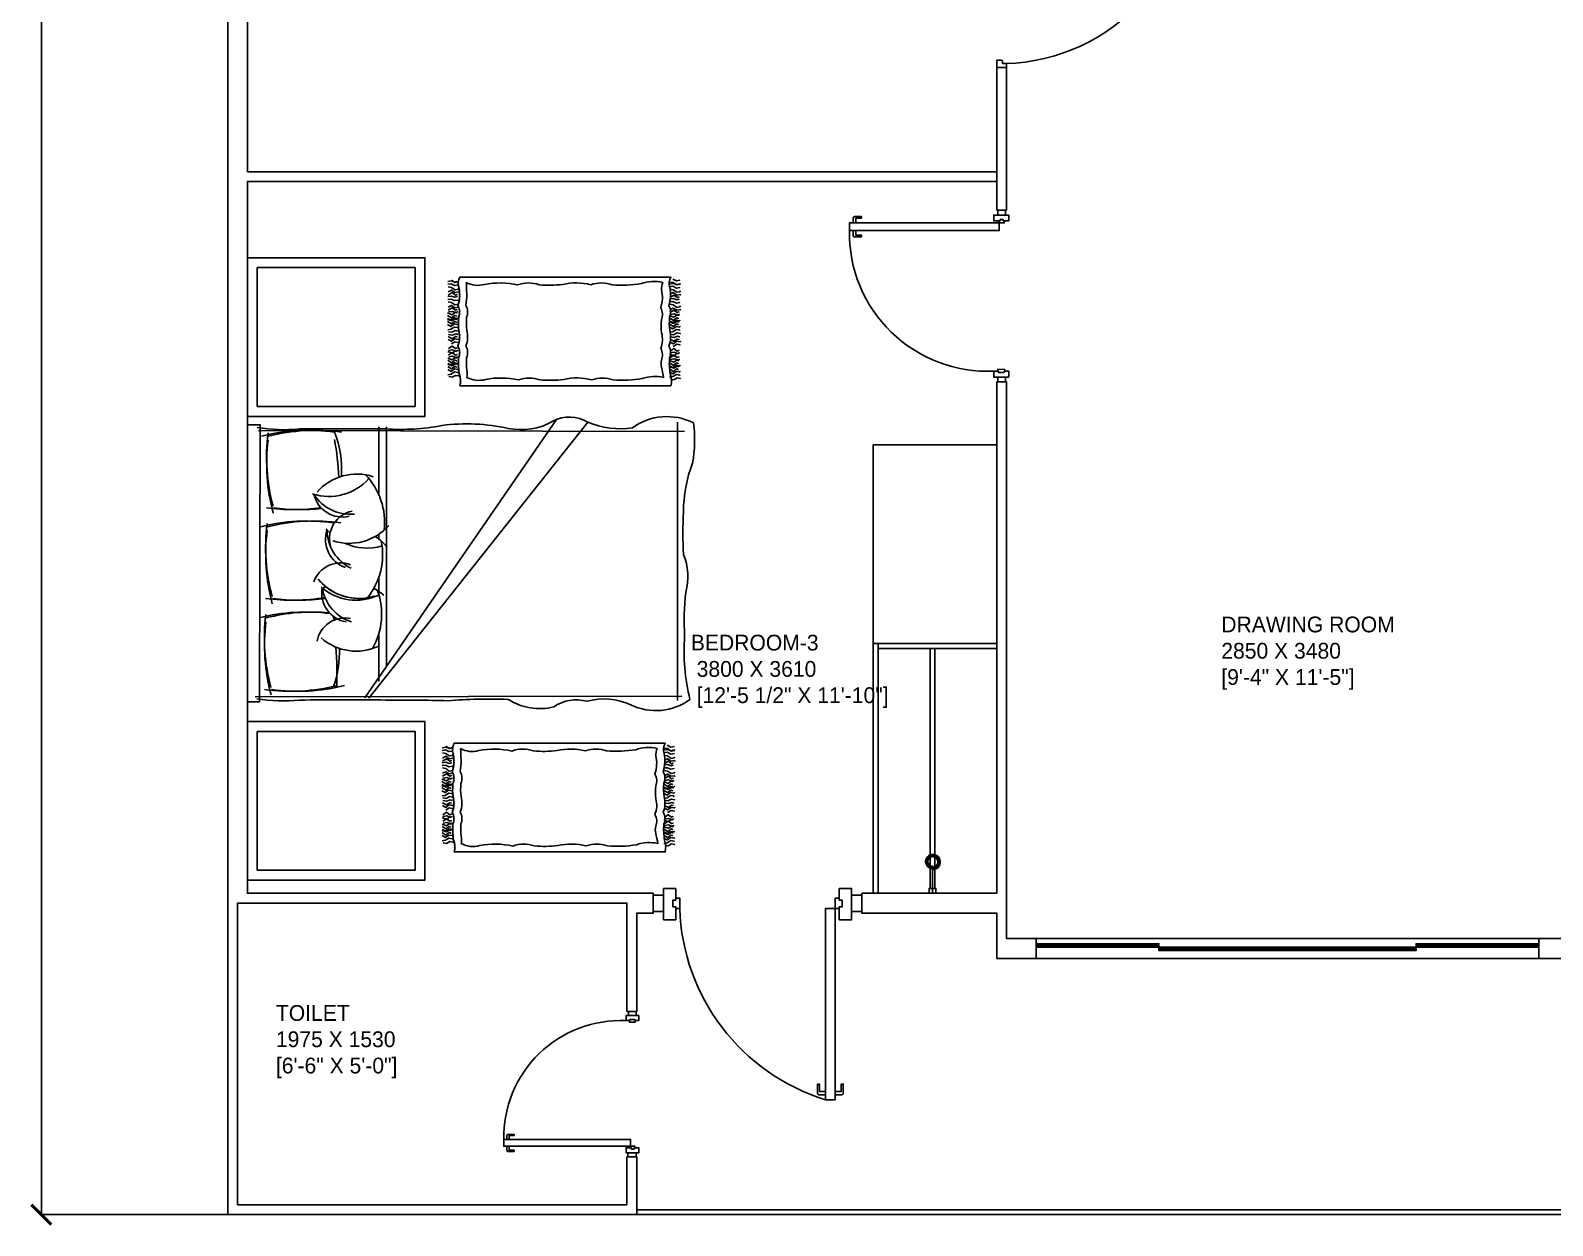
# Model space of a CAD drawing. Header units: millimetres. Extents: x -66 to 30104, y 35 to 18201.
# Drawn here: x -66 to 7654, y 342 to 6403 of the extents above; entities that cross this region are included whole.
import ezdxf

# ---------------------------------------------------------------- set-up
doc = ezdxf.new("R2010")
doc.units = ezdxf.units.MM
doc.linetypes.add('DASHEDX2', pattern=[38.1, 25.4, -12.7])
doc.layers.get('0').update_dxf_attribs({"linetype": 'CONTINUOUS'})
doc.layers.get('Defpoints').update_dxf_attribs({"linetype": 'CONTINUOUS'})
for name, color, linetype in [('dote', 7, 'DASHEDX2'), ('room', 1, 'CONTINUOUS'), ('Thick', 150, 'CONTINUOUS'), ('Thin', 130, 'CONTINUOUS')]:
    doc.layers.add(name, color=color, linetype=linetype)
doc.dimstyles.new('myown', dxfattribs={"dimtxt": 45, "dimasz": 100, "dimexe": 1.25, "dimexo": 0.625, "dimtad": 1, "dimdec": 0, "dimdsep": 46, "dimtxsty": 'Standard', "dimblk": 'ARCHTICK', "dimcen": 2.5, "dimadec": 0, "dimazin": 0, "dimtfac": 1, "dimtdec": 0, "dimtmove": 0, "dimatfit": 3, "dimldrblk": 'ARCHTICK', "dimfxl": 1, "dimarcsym": 0})

# ---------------------------------------------------------------- blocks, each defined once
blk = doc.blocks.new('_ArchTick')
at = {"color": 0, "linetype": 'ByBlock', "const_width": 0.15}
blk.add_lwpolyline([(-0.5, -0.5), (0.5, 0.5)], dxfattribs=at)
blk = doc.blocks.new('*D3')
at = {"color": 0, "lineweight": -2, "transparency": 16777216}
for p, q in [((934, 16946.9), (-11.7, 16946.9)), ((-10.5, 16946.9), (-10.5, 396.9)), ((934, 396.9), (-11.7, 396.9))]:
    blk.add_line(p, q, dxfattribs=at)
at = {"layer": 'Defpoints', "color": 0, "transparency": 16777216}
for p in [(934.7, 16946.9), (-10.5, 396.9), (934.7, 396.9)]:
    blk.add_point(p, dxfattribs=at)
at = {"color": 0, "lineweight": -2, "transparency": 16777216, "xscale": 100, "yscale": 100, "zscale": 100}
for p, rotation in [((-10.5, 16946.9), 90), ((-10.5, 396.9), 270)]:
    blk.add_blockref('_ArchTick', p, dxfattribs=dict(at, rotation=rotation))
at = {"color": 0, "transparency": 16777216, "insert": (-33.6, 8671.9), "char_height": 45, "attachment_point": 5, "rotation": 90}
blk.add_mtext('16550', dxfattribs=at)

msp = doc.modelspace()

# ---------------------------------------------------------------- linework, layer by layer
at = {"linetype": 'ByBlock'}
msp.add_line((1034.7, 2026.9), (1034.7, 5636.9), dxfattribs=at)
at = {"color": 0}
for p, q in [((2073.2, 4766.1), (2090.3, 4778.6)), ((2073.2, 4766.1), (2090.3, 4778.6)), ((2090.3, 4778.6), (2096.6, 4775.4)), ((2090.3, 4778.6), (2096.6, 4775.4)), ((3197.7, 4753.6), (3214.9, 4766.1)), ((3197.7, 4753.6), (3214.9, 4766.1)), ((3214.9, 4766.1), (3221.1, 4762.9)), ((3214.9, 4766.1), (3221.1, 4762.9)), ((2044.3, 2401.9), (2061.5, 2414.4)), ((2044.3, 2401.9), (2061.5, 2414.4)), ((2061.5, 2414.4), (2067.7, 2411.3)), ((2061.5, 2414.4), (2067.7, 2411.3)), ((3168.9, 2389.4), (3186.1, 2401.9)), ((3168.9, 2389.4), (3186.1, 2401.9)), ((3186.1, 2401.9), (3192.3, 2398.8)), ((3186.1, 2401.9), (3192.3, 2398.8))]:
    msp.add_line(p, q, dxfattribs=at)
at = {"linetype": 'ByBlock'}
msp.add_lwpolyline([(934.7, 11337), (934.7, 16946.9), (13264.7, 16946.9), (13264.7, 396.9), (934.7, 396.9), (934.7, 7336.9)], dxfattribs=at)
at = {"color": 0}
for points in [[(2051.3, 5129.6), (2070.1, 5132.7), (2087.2, 5126.5), (2098.1, 5129.6), (2087.2, 5126.5), (2070.1, 5132.7)], [(2051.3, 5115.6), (2068.5, 5118.7), (2085.7, 5109.3), (2102.8, 5112.4), (2085.7, 5109.3), (2068.5, 5118.7)], [(2052.9, 5103.1), (2070.1, 5100), (2087.2, 5087.5), (2104.4, 5090.6), (2104.4, 5093.7), (2104.4, 5090.6), (2087.2, 5087.5), (2070.1, 5100)], [(2070.1, 5137.4), (2087.2, 5124.9), (2104.4, 5128.1), (2104.4, 5131.2), (2104.4, 5128.1), (2087.2, 5124.9)], [(3175.9, 5117.1), (3194.6, 5120.2), (3211.8, 5114), (3222.7, 5117.1), (3211.8, 5114), (3194.6, 5120.2)], [(3175.9, 5103.1), (3193, 5106.2), (3210.2, 5096.8), (3227.4, 5099.9), (3210.2, 5096.8), (3193, 5106.2)], [(3177.5, 5126.5), (3194.6, 5124.9), (3211.8, 5112.4), (3228.9, 5115.6), (3228.9, 5118.7), (3228.9, 5115.6), (3211.8, 5112.4), (3194.6, 5124.9)], [(3193, 5142.1), (3210.2, 5132.7), (3227.4, 5135.8), (3210.2, 5132.7)], [(2051.3, 5053.2), (2070.1, 5056.3), (2087.2, 5050), (2098.1, 5053.2), (2087.2, 5050), (2070.1, 5056.3)], [(2051.3, 5039.1), (2068.5, 5040.7), (2085.7, 5032.9), (2102.8, 5036), (2085.7, 5032.9), (2068.5, 5040.7)], [(2052.9, 5076.6), (2070.1, 5085.9), (2087.2, 5073.4), (2104.4, 5076.6), (2107.5, 5073.4), (2104.4, 5076.6), (2087.2, 5073.4), (2070.1, 5085.9)], [(2052.9, 5060.9), (2073.2, 5073.4), (2090.3, 5060.9), (2098.1, 5064.1), (2090.3, 5060.9), (2073.2, 5073.4)], [(2052.9, 5026.6), (2070.1, 5023.5), (2087.2, 5011), (2104.4, 5014.1), (2104.4, 5017.3), (2104.4, 5014.1), (2087.2, 5011), (2070.1, 5023.5)], [(3175.9, 5040.7), (3194.6, 5043.8), (3211.8, 5037.5), (3222.7, 5040.7), (3211.8, 5037.5), (3194.6, 5043.8)], [(3175.9, 5026.6), (3193, 5028.2), (3210.2, 5020.4), (3227.4, 5023.5), (3210.2, 5020.4), (3193, 5028.2)], [(3177.5, 5090.6), (3194.6, 5087.5), (3211.8, 5075), (3228.9, 5078.1), (3228.9, 5081.2), (3228.9, 5078.1), (3211.8, 5075), (3194.6, 5087.5)], [(3177.5, 5064.1), (3194.6, 5073.4), (3211.8, 5060.9), (3228.9, 5064.1), (3232.1, 5060.9), (3228.9, 5064.1), (3211.8, 5060.9), (3194.6, 5073.4)], [(3177.5, 5048.5), (3197.7, 5060.9), (3214.9, 5048.5), (3222.7, 5051.6), (3214.9, 5048.5), (3197.7, 5060.9)], [(2049.8, 4970.5), (2073.2, 4961.1), (2090.3, 4973.6), (2096.6, 4970.5), (2090.3, 4973.6), (2073.2, 4961.1)], [(2049.8, 4958), (2070.1, 4945.5), (2087.2, 4958), (2095.1, 4954.9), (2087.2, 4958), (2070.1, 4945.5)], [(2049.8, 4942.4), (2067, 4934.6), (2084.1, 4945.5), (2101.2, 4942.4), (2104.4, 4945.5), (2101.2, 4942.4), (2084.1, 4945.5), (2067, 4934.6)], [(2049.8, 4937.7), (2073.2, 4929.9), (2090.3, 4940.8), (2096.6, 4937.7), (2090.3, 4940.8), (2073.2, 4929.9)], [(2052.9, 5000.1), (2070.1, 5007.9), (2087.2, 4997), (2104.4, 5000.1), (2107.5, 4997), (2104.4, 5000.1), (2087.2, 4997), (2070.1, 5007.9)], [(2052.9, 4984.5), (2073.2, 4997), (2090.3, 4984.5), (2098.1, 4987.6), (2090.3, 4984.5), (2073.2, 4997)], [(2054.5, 4975.2), (2074.7, 4978.3), (2091.9, 4972), (2101.2, 4975.2), (2091.9, 4972), (2074.7, 4978.3)], [(3174.4, 4958), (3197.7, 4948.6), (3214.9, 4961.1), (3221.1, 4958), (3214.9, 4961.1), (3197.7, 4948.6)], [(3174.4, 4945.5), (3194.6, 4933), (3211.8, 4945.5), (3219.6, 4942.4), (3211.8, 4945.5), (3194.6, 4933)], [(3177.5, 5014.1), (3194.6, 5011), (3211.8, 4998.6), (3228.9, 5001.6), (3228.9, 5004.8), (3228.9, 5001.6), (3211.8, 4998.6), (3194.6, 5011)], [(3177.5, 4987.6), (3194.6, 4995.4), (3211.8, 4984.5), (3228.9, 4987.6), (3232.1, 4984.5), (3228.9, 4987.6), (3211.8, 4984.5), (3194.6, 4995.4)], [(3177.5, 4972), (3197.7, 4984.5), (3214.9, 4972), (3222.7, 4975.2), (3214.9, 4972), (3197.7, 4984.5)], [(3179, 4962.7), (3199.3, 4965.8), (3216.5, 4959.5), (3225.8, 4962.7), (3216.5, 4959.5), (3199.3, 4965.8)], [(2049.8, 4926.8), (2070.1, 4914.3), (2087.2, 4926.8), (2095.1, 4923.7), (2087.2, 4926.8), (2070.1, 4914.3)], [(2049.8, 4911.2), (2067, 4901.8), (2084.1, 4914.3), (2101.2, 4911.2), (2104.4, 4914.3), (2101.2, 4911.2), (2084.1, 4914.3), (2067, 4901.8)], [(2051.3, 4884.7), (2067, 4887.8), (2084.1, 4898.7), (2101.2, 4897.1), (2101.2, 4894), (2101.2, 4897.1), (2084.1, 4898.7), (2067, 4887.8)], [(2054.5, 4875.3), (2071.6, 4872.2), (2088.8, 4881.5), (2106, 4878.4), (2088.8, 4881.5), (2071.6, 4872.2)], [(2054.5, 4861.3), (2074.7, 4858.1), (2091.9, 4864.4), (2101.2, 4861.3), (2091.9, 4864.4), (2074.7, 4858.1)], [(3174.4, 4929.9), (3191.5, 4922.1), (3208.7, 4933), (3225.8, 4929.9), (3228.9, 4933), (3225.8, 4929.9), (3208.7, 4933), (3191.5, 4922.1)], [(3174.4, 4925.2), (3197.7, 4917.4), (3214.9, 4928.3), (3221.1, 4925.2), (3214.9, 4928.3), (3197.7, 4917.4)], [(3174.4, 4914.3), (3194.6, 4901.8), (3211.8, 4914.3), (3219.6, 4911.2), (3211.8, 4914.3), (3194.6, 4901.8)], [(3174.4, 4898.7), (3191.5, 4889.3), (3208.7, 4901.8), (3225.8, 4898.7), (3228.9, 4901.8), (3225.8, 4898.7), (3208.7, 4901.8), (3191.5, 4889.3)], [(3175.9, 4872.2), (3191.5, 4875.3), (3208.7, 4886.2), (3225.8, 4884.6), (3225.8, 4881.5), (3225.8, 4884.6), (3208.7, 4886.2), (3191.5, 4875.3)], [(3179, 4862.8), (3196.2, 4859.7), (3213.4, 4869), (3230.5, 4865.9), (3213.4, 4869), (3196.2, 4859.7)], [(2052.9, 4850.3), (2073.2, 4839.4), (2090.3, 4850.3), (2098.1, 4848.8), (2090.3, 4850.3), (2073.2, 4839.4)], [(2052.9, 4836.3), (2070.1, 4826.9), (2087.2, 4839.4), (2104.4, 4836.3), (2107.5, 4839.4), (2104.4, 4836.3), (2087.2, 4839.4), (2070.1, 4826.9)], [(2054.5, 4789.5), (2073.2, 4802), (2090.3, 4789.5), (2098.1, 4792.6), (2090.3, 4789.5), (2073.2, 4802)], [(2070.1, 4812.9), (2087.2, 4823.8), (2104.4, 4820.7), (2087.2, 4823.8)], [(3177.5, 4837.8), (3197.7, 4826.9), (3214.9, 4837.8), (3222.7, 4836.3), (3214.9, 4837.8), (3197.7, 4826.9)], [(3177.5, 4823.8), (3194.6, 4814.4), (3211.8, 4826.9), (3228.9, 4823.8), (3232.1, 4826.9), (3228.9, 4823.8), (3211.8, 4826.9), (3194.6, 4814.4)], [(3179, 4848.8), (3199.3, 4845.6), (3216.5, 4851.9), (3225.8, 4848.8), (3216.5, 4851.9), (3199.3, 4845.6)], [(3179, 4777), (3197.7, 4789.5), (3214.9, 4777), (3222.7, 4780.1), (3214.9, 4777), (3197.7, 4789.5)], [(3194.6, 4800.4), (3211.8, 4811.3), (3228.9, 4808.2), (3211.8, 4811.3)], [(2051.3, 4775.4), (2073.2, 4766.1)], [(2051.3, 4741.1), (2073.2, 4733.3), (2090.3, 4744.3), (2096.6, 4741.1), (2090.3, 4744.3), (2073.2, 4733.3)], [(2051.3, 4730.2), (2070.1, 4717.7), (2087.2, 4730.2), (2095.1, 4727.1), (2087.2, 4730.2), (2070.1, 4717.7)], [(2051.3, 4714.6), (2068.5, 4706.8), (2085.7, 4717.7), (2102.8, 4714.6), (2104.4, 4717.7), (2102.8, 4714.6), (2085.7, 4717.7), (2068.5, 4706.8)], [(2051.3, 4709.9), (2073.2, 4702.1), (2090.3, 4713), (2096.6, 4709.9), (2090.3, 4713), (2073.2, 4702.1)], [(2054.5, 4780.1), (2074.7, 4783.2), (2091.9, 4777), (2101.2, 4780.1), (2091.9, 4777), (2074.7, 4783.2)], [(2054.5, 4756.7), (2073.2, 4769.2), (2090.3, 4756.7), (2098.1, 4759.8), (2090.3, 4756.7), (2073.2, 4769.2)], [(2056.1, 4747.3), (2074.7, 4750.5), (2091.9, 4744.3), (2101.2, 4747.3), (2091.9, 4744.3), (2074.7, 4750.5)], [(3175.9, 4762.9), (3197.7, 4753.6)], [(3175.9, 4728.6), (3197.7, 4720.8), (3214.9, 4731.8), (3221.1, 4728.6), (3214.9, 4731.8), (3197.7, 4720.8)], [(3175.9, 4717.7), (3194.6, 4705.2), (3211.8, 4717.7), (3219.6, 4714.6), (3211.8, 4717.7), (3194.6, 4705.2)], [(3179, 4767.6), (3199.3, 4770.8), (3216.5, 4764.5), (3225.8, 4767.6), (3216.5, 4764.5), (3199.3, 4770.8)], [(3179, 4744.2), (3197.7, 4756.7), (3214.9, 4744.2), (3222.7, 4747.3), (3214.9, 4744.2), (3197.7, 4756.7)], [(3180.6, 4734.9), (3199.3, 4738), (3216.5, 4731.8), (3225.8, 4734.9), (3216.5, 4731.8), (3199.3, 4738)], [(2051.3, 4699), (2070.1, 4686.5), (2087.2, 4699), (2095.1, 4695.9), (2087.2, 4699), (2070.1, 4686.5)], [(2051.3, 4683.4), (2068.5, 4674), (2085.7, 4686.5), (2102.8, 4683.4), (2104.4, 4686.5), (2102.8, 4683.4), (2085.7, 4686.5), (2068.5, 4674)], [(2051.3, 4656.9), (2068.5, 4660), (2085.7, 4670.9), (2102.8, 4667.8), (2102.8, 4666.2), (2102.8, 4667.8), (2085.7, 4670.9), (2068.5, 4660)], [(2056.1, 4647.5), (2073.2, 4644.4), (2090.3, 4653.7), (2106, 4650.6), (2090.3, 4653.7), (2073.2, 4644.4)], [(3175.9, 4702.1), (3193, 4694.3), (3210.2, 4705.2), (3227.4, 4702.1), (3228.9, 4705.2), (3227.4, 4702.1), (3210.2, 4705.2), (3193, 4694.3)], [(3175.9, 4697.4), (3197.7, 4689.6), (3214.9, 4700.5), (3221.1, 4697.4), (3214.9, 4700.5), (3197.7, 4689.6)], [(3175.9, 4686.5), (3194.6, 4674), (3211.8, 4686.5), (3219.6, 4683.4), (3211.8, 4686.5), (3194.6, 4674)], [(3175.9, 4670.9), (3193, 4661.6), (3210.2, 4674), (3227.4, 4670.9), (3228.9, 4674), (3227.4, 4670.9), (3210.2, 4674), (3193, 4661.6)], [(3175.9, 4644.4), (3193, 4647.5), (3210.2, 4658.4), (3227.4, 4655.3), (3227.4, 4653.7), (3227.4, 4655.3), (3210.2, 4658.4), (3193, 4647.5)], [(3180.6, 4635), (3197.7, 4631.9), (3214.9, 4641.2), (3230.5, 4638.1), (3214.9, 4641.2), (3197.7, 4631.9)], [(2022.5, 2765.4), (2041.2, 2768.6), (2058.4, 2762.3), (2069.3, 2765.4), (2058.4, 2762.3), (2041.2, 2768.6)], [(2022.5, 2751.4), (2039.7, 2754.5), (2056.8, 2745.2), (2074, 2748.3), (2056.8, 2745.2), (2039.7, 2754.5)], [(2024.1, 2738.9), (2041.2, 2735.8), (2058.4, 2723.3), (2075.5, 2726.5), (2075.5, 2729.5), (2075.5, 2726.5), (2058.4, 2723.3), (2041.2, 2735.8)], [(2024.1, 2712.4), (2041.2, 2721.8), (2058.4, 2709.3), (2075.5, 2712.4), (2078.7, 2709.3), (2075.5, 2712.4), (2058.4, 2709.3), (2041.2, 2721.8)], [(2024.1, 2696.8), (2044.3, 2709.3), (2061.5, 2696.8), (2069.3, 2699.9), (2061.5, 2696.8), (2044.3, 2709.3)], [(2041.2, 2773.3), (2058.4, 2760.8), (2075.5, 2763.9), (2075.5, 2767), (2075.5, 2763.9), (2058.4, 2760.8)], [(3147, 2752.9), (3165.8, 2756.1), (3183, 2749.8), (3193.9, 2752.9), (3183, 2749.8), (3165.8, 2756.1)], [(3147, 2738.9), (3164.2, 2742), (3181.4, 2732.7), (3198.6, 2735.8), (3181.4, 2732.7), (3164.2, 2742)], [(3148.6, 2762.3), (3165.8, 2760.8), (3183, 2748.3), (3200.1, 2751.4), (3200.1, 2754.5), (3200.1, 2751.4), (3183, 2748.3), (3165.8, 2760.8)], [(3148.6, 2726.4), (3165.8, 2723.3), (3183, 2710.8), (3200.1, 2714), (3200.1, 2717.1), (3200.1, 2714), (3183, 2710.8), (3165.8, 2723.3)], [(3148.6, 2699.9), (3165.8, 2709.3), (3183, 2696.8), (3200.1, 2699.9), (3203.2, 2696.8), (3200.1, 2699.9), (3183, 2696.8), (3165.8, 2709.3)], [(3164.2, 2777.9), (3181.4, 2768.5), (3198.6, 2771.7), (3181.4, 2768.5)], [(2022.5, 2689), (2041.2, 2692.1), (2058.4, 2685.9), (2069.3, 2689), (2058.4, 2685.9), (2041.2, 2692.1)], [(2022.5, 2675), (2039.7, 2676.5), (2056.8, 2668.7), (2074, 2671.8), (2056.8, 2668.7), (2039.7, 2676.5)], [(2024.1, 2662.5), (2041.2, 2659.3), (2058.4, 2646.9), (2075.5, 2650), (2075.5, 2653.1), (2075.5, 2650), (2058.4, 2646.9), (2041.2, 2659.3)], [(2024.1, 2635.9), (2041.2, 2643.7), (2058.4, 2632.8), (2075.5, 2635.9), (2078.7, 2632.8), (2075.5, 2635.9), (2058.4, 2632.8), (2041.2, 2643.7)], [(2024.1, 2620.3), (2044.3, 2632.8), (2061.5, 2620.3), (2069.3, 2623.5), (2061.5, 2620.3), (2044.3, 2632.8)], [(3147, 2676.5), (3165.8, 2679.6), (3183, 2673.4), (3193.9, 2676.5), (3183, 2673.4), (3165.8, 2679.6)], [(3147, 2662.5), (3164.2, 2664), (3181.4, 2656.2), (3198.6, 2659.3), (3181.4, 2656.2), (3164.2, 2664)], [(3148.6, 2684.3), (3168.9, 2696.8), (3186.1, 2684.3), (3193.9, 2687.4), (3186.1, 2684.3), (3168.9, 2696.8)], [(3148.6, 2650), (3165.8, 2646.8), (3183, 2634.4), (3200.1, 2637.5), (3200.1, 2640.6), (3200.1, 2637.5), (3183, 2634.4), (3165.8, 2646.8)], [(3148.6, 2623.4), (3165.8, 2631.3), (3183, 2620.3), (3200.1, 2623.4), (3203.2, 2620.3), (3200.1, 2623.4), (3183, 2620.3), (3165.8, 2631.3)], [(2021, 2606.3), (2044.3, 2596.9), (2061.5, 2609.4), (2067.7, 2606.3), (2061.5, 2609.4), (2044.3, 2596.9)], [(2021, 2593.8), (2041.2, 2581.4), (2058.4, 2593.8), (2066.2, 2590.7), (2058.4, 2593.8), (2041.2, 2581.4)], [(2021, 2578.2), (2038.1, 2570.4), (2055.3, 2581.4), (2072.4, 2578.2), (2075.5, 2581.4), (2072.4, 2578.2), (2055.3, 2581.4), (2038.1, 2570.4)], [(2021, 2573.5), (2044.3, 2565.7), (2061.5, 2576.7), (2067.7, 2573.5), (2061.5, 2576.7), (2044.3, 2565.7)], [(2021, 2562.6), (2041.2, 2550.1), (2058.4, 2562.6), (2066.2, 2559.5), (2058.4, 2562.6), (2041.2, 2550.1)], [(2021, 2547), (2038.1, 2537.6), (2055.3, 2550.1), (2072.4, 2547), (2075.5, 2550.1), (2072.4, 2547), (2055.3, 2550.1), (2038.1, 2537.6)], [(2025.6, 2611), (2045.9, 2614.1), (2063.1, 2607.9), (2072.4, 2611), (2063.1, 2607.9), (2045.9, 2614.1)], [(3145.5, 2593.8), (3168.9, 2584.4), (3186.1, 2596.9), (3192.3, 2593.8), (3186.1, 2596.9), (3168.9, 2584.4)], [(3145.5, 2581.3), (3165.8, 2568.9), (3183, 2581.3), (3190.8, 2578.2), (3183, 2581.3), (3165.8, 2568.9)], [(3145.5, 2565.7), (3162.7, 2557.9), (3179.9, 2568.9), (3197, 2565.7), (3200.1, 2568.9), (3197, 2565.7), (3179.9, 2568.9), (3162.7, 2557.9)], [(3145.5, 2561), (3168.9, 2553.2), (3186.1, 2564.2), (3192.3, 2561), (3186.1, 2564.2), (3168.9, 2553.2)], [(3145.5, 2550.1), (3165.8, 2537.6), (3183, 2550.1), (3190.8, 2547), (3183, 2550.1), (3165.8, 2537.6)], [(3148.6, 2607.9), (3168.9, 2620.3), (3186.1, 2607.9), (3193.9, 2611), (3186.1, 2607.9), (3168.9, 2620.3)], [(3150.2, 2598.5), (3170.5, 2601.6), (3187.7, 2595.4), (3197, 2598.5), (3187.7, 2595.4), (3170.5, 2601.6)], [(2022.5, 2520.5), (2038.1, 2523.6), (2055.3, 2534.5), (2072.4, 2533), (2072.4, 2529.9), (2072.4, 2533), (2055.3, 2534.5), (2038.1, 2523.6)], [(2024.1, 2486.2), (2044.3, 2475.2), (2061.5, 2486.2), (2069.3, 2484.6), (2061.5, 2486.2), (2044.3, 2475.2)], [(2024.1, 2472.1), (2041.2, 2462.8), (2058.4, 2475.2), (2075.5, 2472.1), (2078.7, 2475.2), (2075.5, 2472.1), (2058.4, 2475.2), (2041.2, 2462.8)], [(2025.6, 2511.1), (2042.8, 2508), (2060, 2517.4), (2077.1, 2514.2), (2060, 2517.4), (2042.8, 2508)], [(2025.6, 2497.1), (2045.9, 2494), (2063.1, 2500.2), (2072.4, 2497.1), (2063.1, 2500.2), (2045.9, 2494)], [(3145.5, 2534.5), (3162.7, 2525.1), (3179.9, 2537.6), (3197, 2534.5), (3200.1, 2537.6), (3197, 2534.5), (3179.9, 2537.6), (3162.7, 2525.1)], [(3147, 2508), (3162.7, 2511.1), (3179.9, 2522.1), (3197, 2520.5), (3197, 2517.4), (3197, 2520.5), (3179.9, 2522.1), (3162.7, 2511.1)], [(3148.6, 2473.7), (3168.9, 2462.8), (3186.1, 2473.7), (3193.9, 2472.1), (3186.1, 2473.7), (3168.9, 2462.8)], [(3150.2, 2498.7), (3167.4, 2495.5), (3184.5, 2504.9), (3201.7, 2501.7), (3184.5, 2504.9), (3167.4, 2495.5)], [(3150.2, 2484.6), (3170.5, 2481.5), (3187.7, 2487.7), (3197, 2484.6), (3187.7, 2487.7), (3170.5, 2481.5)], [(2022.5, 2411.3), (2044.3, 2401.9)], [(2025.6, 2425.3), (2044.3, 2437.8), (2061.5, 2425.3), (2069.3, 2428.4), (2061.5, 2425.3), (2044.3, 2437.8)], [(2025.6, 2415.9), (2045.9, 2419.1), (2063.1, 2412.9), (2072.4, 2415.9), (2063.1, 2412.9), (2045.9, 2419.1)], [(2025.6, 2392.5), (2044.3, 2405), (2061.5, 2392.5), (2069.3, 2395.7), (2061.5, 2392.5), (2044.3, 2405)], [(2041.2, 2448.7), (2058.4, 2459.7), (2075.5, 2456.5), (2058.4, 2459.7)], [(3147, 2398.8), (3168.9, 2389.4)], [(3148.6, 2459.6), (3165.8, 2450.3), (3183, 2462.8), (3200.1, 2459.6), (3203.2, 2462.8), (3200.1, 2459.6), (3183, 2462.8), (3165.8, 2450.3)], [(3150.2, 2412.8), (3168.9, 2425.3), (3186.1, 2412.8), (3193.9, 2415.9), (3186.1, 2412.8), (3168.9, 2425.3)], [(3150.2, 2403.5), (3170.5, 2406.6), (3187.7, 2400.4), (3197, 2403.5), (3187.7, 2400.4), (3170.5, 2406.6)], [(3165.8, 2436.2), (3183, 2447.2), (3200.1, 2444), (3183, 2447.2)], [(2022.5, 2377), (2044.3, 2369.1), (2061.5, 2380.1), (2067.7, 2377), (2061.5, 2380.1), (2044.3, 2369.1)], [(2022.5, 2366), (2041.2, 2353.6), (2058.4, 2366), (2066.2, 2362.9), (2058.4, 2366), (2041.2, 2353.6)], [(2022.5, 2350.4), (2039.7, 2342.6), (2056.8, 2353.6), (2074, 2350.4), (2075.5, 2353.6), (2074, 2350.4), (2056.8, 2353.6), (2039.7, 2342.6)], [(2022.5, 2345.7), (2044.3, 2338), (2061.5, 2348.9), (2067.7, 2345.7), (2061.5, 2348.9), (2044.3, 2338)], [(2022.5, 2334.8), (2041.2, 2322.3), (2058.4, 2334.8), (2066.2, 2331.7), (2058.4, 2334.8), (2041.2, 2322.3)], [(2022.5, 2319.2), (2039.7, 2309.9), (2056.8, 2322.3), (2074, 2319.2), (2075.5, 2322.3), (2074, 2319.2), (2056.8, 2322.3), (2039.7, 2309.9)], [(2027.2, 2383.2), (2045.9, 2386.3), (2063.1, 2380.1), (2072.4, 2383.2), (2063.1, 2380.1), (2045.9, 2386.3)], [(3147, 2364.5), (3168.9, 2356.6), (3186.1, 2367.6), (3192.3, 2364.5), (3186.1, 2367.6), (3168.9, 2356.6)], [(3147, 2353.6), (3165.8, 2341.1), (3183, 2353.6), (3190.8, 2350.4), (3183, 2353.6), (3165.8, 2341.1)], [(3147, 2337.9), (3164.2, 2330.1), (3181.4, 2341.1), (3198.6, 2337.9), (3200.1, 2341.1), (3198.6, 2337.9), (3181.4, 2341.1), (3164.2, 2330.1)], [(3147, 2333.2), (3168.9, 2325.5), (3186.1, 2336.4), (3192.3, 2333.2), (3186.1, 2336.4), (3168.9, 2325.5)], [(3147, 2322.3), (3165.8, 2309.8), (3183, 2322.3), (3190.8, 2319.2), (3183, 2322.3), (3165.8, 2309.8)], [(3150.2, 2380.1), (3168.9, 2392.5), (3186.1, 2380.1), (3193.9, 2383.2), (3186.1, 2380.1), (3168.9, 2392.5)], [(3151.8, 2370.7), (3170.5, 2373.8), (3187.7, 2367.6), (3197, 2370.7), (3187.7, 2367.6), (3170.5, 2373.8)], [(2022.5, 2292.7), (2039.7, 2295.8), (2056.8, 2306.7), (2074, 2303.6), (2074, 2302.1), (2074, 2303.6), (2056.8, 2306.7), (2039.7, 2295.8)], [(2027.2, 2283.3), (2044.3, 2280.2), (2061.5, 2289.6), (2077.1, 2286.5), (2061.5, 2289.6), (2044.3, 2280.2)], [(3147, 2306.7), (3164.2, 2297.4), (3181.4, 2309.8), (3198.6, 2306.7), (3200.1, 2309.8), (3198.6, 2306.7), (3181.4, 2309.8), (3164.2, 2297.4)], [(3147, 2280.2), (3164.2, 2283.3), (3181.4, 2294.3), (3198.6, 2291.1), (3198.6, 2289.6), (3198.6, 2291.1), (3181.4, 2294.3), (3164.2, 2283.3)], [(3151.8, 2270.9), (3168.9, 2267.7), (3186.1, 2277.1), (3201.7, 2274), (3186.1, 2277.1), (3168.9, 2267.7)]]:
    msp.add_lwpolyline(points, close=True, dxfattribs=at)
at = {"linetype": 'ByBlock'}
msp.add_open_spline([(4509.3, 2026.9), (4509.3, 2072.7), (4509.3, 2118.5), (4509.3, 2164.3), (4505.5, 2164.3), (4501.5, 2165.2), (4492.2, 2170.3), (4487.8, 2176.1), (4484.8, 2189.5), (4486.4, 2197), (4494.9, 2208.3), (4501.8, 2212.1), (4516.4, 2213.2), (4524, 2210.4), (4534.6, 2199.7), (4537.6, 2191.9), (4536.4, 2176.4), (4532.3, 2168.8), (4519.5, 2159.3), (4510.9, 2157.4), (4494.8, 2160.9), (4487.5, 2166.3), (4479.5, 2181.2), (4478.8, 2190.5), (4484.9, 2206.7), (4491.6, 2213.5), (4508.3, 2219.7), (4518.2, 2219), (4534.2, 2210.2), (4540.2, 2202.2), (4544.2, 2183.9), (4542, 2173.8), (4530.4, 2158.4), (4521.2, 2153.4), (4501.6, 2152), (4491.4, 2155.8), (4477.3, 2170), (4473.4, 2180.4), (4474.9, 2200.9), (4480.3, 2210.8), (4497.2, 2223.4), (4508.5, 2225.8), (4529.4, 2221.2), (4538.9, 2214.2), (4549.3, 2194.9), (4550.2, 2182.9), (4542.3, 2161.9), (4533.7, 2153.2), (4518.5, 2147.6), (4513.7, 2146.7), (4508.9, 2146.8)], degree=3, knots=[0, 0, 0, 0, 1, 1, 1, 1.511625, 1.511625, 2.367804, 2.367804, 3.223983, 3.223983, 4.080162, 4.080162, 4.936341, 4.936341, 5.79252, 5.79252, 6.648698, 6.648698, 7.504877, 7.504877, 8.361056, 8.361056, 9.217235, 9.217235, 10.073414, 10.073414, 10.929593, 10.929593, 11.785772, 11.785772, 12.641951, 12.641951, 13.49813, 13.49813, 14.354308, 14.354308, 15.210487, 15.210487, 16.066666, 16.066666, 16.922845, 16.922845, 17.779024, 17.779024, 18.635203, 18.635203, 19.491382, 19.491382, 19.849556, 19.849556, 19.849556, 19.849556], dxfattribs=at)
at = {"layer": 'Defpoints', "linetype": 'ByBlock'}
for points in [[(1084.7, 5200.4), (1884.7, 5200.4), (1884.7, 4495.9), (1084.7, 4495.9)], [(1084.7, 2848.1), (1884.7, 2848.1), (1884.7, 2143.5), (1084.7, 2143.5)]]:
    msp.add_lwpolyline(points, close=True, dxfattribs=at)
at = {"layer": 'dote', "linetype": 'ByBlock'}
for points in [[(2112.4, 5151.8, 0.19891), (2106.5, 5100.3, -0.134416), (2102.1, 5007.5, -0.226872), (2105.6, 4947.6, 0.049578), (2106.5, 4881.1, -0.165358), (2102.1, 4802.3, -0.226872), (2105.6, 4742.4, 0.061088), (2109, 4661.1, -0.13856), (2112.4, 4601.2), (3182.4, 4601.2, 0.13856), (3179, 4661.1, -0.061088), (3175.5, 4742.4, 0.226872), (3172.1, 4802.3, 0.165358), (3176.5, 4881.1, -0.049578), (3175.5, 4947.6, 0.226872), (3172.1, 5007.5, 0.134416), (3176.5, 5100.3, -0.19891), (3182.4, 5151.8)], [(2083.6, 2787.7, 0.19891), (2077.7, 2736.2, -0.134416), (2073.3, 2643.3, -0.226872), (2076.7, 2583.4, 0.049578), (2077.7, 2516.9, -0.165358), (2073.3, 2438.1, -0.226872), (2076.7, 2378.3, 0.061088), (2080.2, 2296.9, -0.13856), (2083.6, 2237.1), (3153.6, 2237.1, 0.13856), (3150.2, 2296.9, -0.061088), (3146.7, 2378.3, 0.226872), (3143.3, 2438.1, 0.165358), (3147.7, 2516.9, -0.049578), (3146.7, 2583.4, 0.226872), (3143.3, 2643.3, 0.134416), (3147.7, 2736.2, -0.19891), (3153.6, 2787.7)]]:
    msp.add_lwpolyline(points, format="xyb", close=True, dxfattribs=at)
for points in [[(2144, 5125.6, 0.19891), (2237.2, 5114.9, -0.102449), (2405.2, 5112.4, -0.176585), (2513.9, 5113.1, 0.049578), (2634.4, 5114.9, -0.122333), (2776.6, 5113.2, -0.169001), (2885.4, 5113.1, 0.061088), (3032.7, 5119.4, -0.13856), (3141.1, 5125.6, 0.117225), (3135, 5088.9, -0.134416), (3130.6, 4996, -0.226872), (3134, 4936.1, 0.049578), (3135, 4869.6, -0.165358), (3130.6, 4790.8, -0.226872), (3134, 4730.9, 0.107652), (3134.5, 4694.6, -0.011059), (3145.4, 4643.6, 0.13856), (3037, 4637.4, -0.061088), (2889.7, 4631.2, 0.169001), (2780.9, 4631.2, 0.122333), (2638.6, 4632.9, -0.049578), (2518.1, 4631.2, 0.176585), (2409.5, 4630.4, 0.102449), (2241.5, 4632.9, -0.19891), (2148.3, 4643.6, 0.087945), (2147.1, 4680.8, -0.046847), (2146.2, 4743.3, 0.226872), (2142.8, 4803.1, 0.165358), (2147.1, 4881.9, -0.049578), (2146.2, 4948.5, 0.226872), (2142.8, 5008.3, 0.051743), (2146.7, 5067.7, -0.009017), (2144.7, 5125.2)], [(2115.2, 2761.4, 0.19891), (2208.4, 2750.7, -0.102449), (2376.4, 2748.2, -0.176585), (2485, 2749, 0.049578), (2605.5, 2750.7, -0.122333), (2747.8, 2749, -0.169001), (2856.6, 2749, 0.061088), (3003.9, 2755.3, -0.13856), (3112.3, 2761.4, 0.117225), (3106.1, 2724.7, -0.134416), (3101.8, 2631.8, -0.226872), (3105.2, 2572, 0.049578), (3106.1, 2505.4, -0.165358), (3101.8, 2426.6, -0.226872), (3105.2, 2366.8, 0.107652), (3105.6, 2330.5, -0.011059), (3116.5, 2279.5, 0.13856), (3008.1, 2273.3, -0.061088), (2860.9, 2267, 0.169001), (2752.1, 2267, 0.122333), (2609.8, 2268.7, -0.049578), (2489.3, 2267, 0.176585), (2380.7, 2266.2, 0.102449), (2212.7, 2268.7, -0.19891), (2119.4, 2279.5, 0.087945), (2118.2, 2316.6, -0.046847), (2117.3, 2379.1, 0.226872), (2113.9, 2439, 0.165358), (2118.3, 2517.8, -0.049578), (2117.3, 2584.3, 0.226872), (2113.9, 2644.2, 0.051743), (2117.9, 2703.5, -0.009017), (2115.9, 2761)]]:
    msp.add_lwpolyline(points, format="xyb", dxfattribs=at)
for p in [(2103.9, 5119.7), (2104.7, 5108.5), (2105, 5130.8), (2107.1, 5097.5), (2107.8, 5141.6), (2105.6, 5019.7), (2108, 5030.7), (2109, 5086.5), (2109.6, 5041.8), (2110.2, 5075.3), (2110.5, 5052.9), (2110.7, 5064.1), (2102.6, 5008.9), (2105.3, 4943.9), (2106.2, 4998.7), (2108, 4954.6), (2109.3, 4987.9), (2110.2, 4965.6), (2110.7, 4976.8), (2104.4, 4921.5), (2104.5, 4910.3), (2104.6, 4932.7), (2104.9, 4899.1), (2105.8, 4887.9), (2107.6, 4876.8), (2109.7, 4865.8), (2103.3, 4800.1), (2105.1, 4810.5), (2107.5, 4789.7), (2108.1, 4821.3), (2110, 4832.3), (2110.8, 4854.7), (2110.9, 4843.5), (2104.5, 4712.2), (2104.6, 4723.5), (2105, 4734.7), (2106.8, 4745.6), (2109.6, 4756.4), (2110, 4778.8), (2110.7, 4767.6), (2104.8, 4701), (2105.5, 4689.8), (2106.6, 4678.7), (2108, 4667.6), (2110.5, 4656.7), (2113.1, 4645.8), (2114.6, 4634.7), (2114.3, 4612.3), (2115, 4623.5), (2075.1, 2755.5), (2075.9, 2744.3), (2076.1, 2766.6), (2078.3, 2733.4), (2079, 2777.5), (2080.2, 2722.3), (2081.4, 2711.2), (2073.8, 2644.8), (2076.8, 2655.5), (2077.4, 2634.5), (2079.1, 2666.5), (2080.8, 2677.6), (2081.7, 2688.8), (2081.9, 2700), (2075.5, 2557.3), (2075.8, 2568.5), (2076.4, 2579.7), (2079.2, 2590.5), (2080.5, 2623.8), (2081.4, 2601.5), (2081.9, 2612.6), (2075.6, 2546.1), (2076.1, 2534.9), (2077, 2523.7), (2078.8, 2512.7), (2080.9, 2501.7), (2082, 2490.5), (2082.1, 2479.3), (2074.5, 2435.9), (2076.3, 2446.3), (2078.7, 2425.5), (2079.2, 2457.1), (2081.2, 2468.1), (2081.2, 2414.6), (2081.9, 2403.4), (2075.7, 2348.1), (2075.8, 2359.3), (2076, 2336.9), (2076.2, 2370.5), (2076.7, 2325.7), (2077.9, 2381.5), (2080.8, 2392.3), (2077.8, 2314.5), (2079.2, 2303.4), (2081.6, 2292.5), (2084.3, 2281.6), (2085.5, 2248.1), (2085.8, 2270.5), (2086.2, 2259.3)]:
    msp.add_point(p, dxfattribs=at)
at = {"layer": 'room', "linetype": 'ByBlock'}
for p, q in [((1630.8, 3018.7), (2601.5, 4429.2)), ((1651.2, 3016.5), (2761.2, 4416.2)), ((3215.4, 3005.4), (3216.2, 4416.6)), ((1091.7, 4374.8), (3250.8, 4369.3)), ((1701.5, 4046.6), (1701.5, 4393.3)), ((1740.5, 3178.1), (1740.5, 4393.3)), ((1701.5, 3823.7), (1701.5, 3847.9)), ((1701.5, 3538.7), (1701.5, 3630.4)), ((1701.5, 3101.6), (1701.5, 3344.4)), ((4209, 3293.6), (4834.7, 3293.6)), ((4234, 2026.9), (4234, 3293.6)), ((4234, 3268.6), (4834.7, 3268.6)), ((4496.8, 2051.9), (4496.8, 3268.6)), ((4521.8, 2051.9), (4521.8, 3268.6)), ((1073.7, 3023.3), (3238, 3026.8))]:
    msp.add_line(p, q, dxfattribs=at)
for points in [[(1034.7, 5250.4), (1934.7, 5250.4), (1934.7, 4445.9), (1034.7, 4445.9)], [(1034.7, 4402.9), (1099.1, 4403.4), (1095.2, 2998.5), (1034.7, 2998.5)], [(4209, 2026.9), (4209, 4301), (4834.7, 4301)], [(1034.7, 2898.1), (1934.7, 2898.1), (1934.7, 2093.5), (1034.7, 2093.5)], [(4491.8, 2026.9), (4491.8, 2051.9), (4496.8, 2051.9), (4526.8, 2051.9), (4526.8, 2026.9)]]:
    msp.add_lwpolyline(points, dxfattribs=at)
for points in [[(1083.6, 4389, 0.061205), (1299.8, 4381.8, -0.004552), (1736.9, 4382.3, 0.065516), (2021.5, 4399.7, -0.085273), (2357.4, 4385, 0.179808), (2584.2, 4420.9, -0.270247), (2761.2, 4416.2, 0.139026), (2986.9, 4387.7, -0.280396), (3296.7, 4412.8, -0.079747), (3292.3, 4208.6, 0.093163), (3246.1, 3961.2, 0.024152), (3245.7, 3745.9, -0.170841), (3257.7, 3553.5, 0.0446), (3252.2, 3331.7, 0.079219), (3279, 3009.5, -0.275619), (2980, 2981.9, 0.179226), (2756, 3000.6, 0.22787), (2588.3, 2972, -0.199259), (2356.8, 3010, 0.031464), (2049.8, 3003.5, 0.007057), (1736.3, 3007.2, 0.004552), (1299.2, 3006.8, -0.061205), (1083, 3013.9)], [(1577.3, 3950.5, -0.284748), (1371.7, 4050.4, 0.41616), (1551.4, 3939.4)], [(1560, 3675.2, -0.284748), (1439, 3869.1, 0.41616), (1532.2, 3679.5)], [(1512.4, 3537.2, 0.157981), (1677.9, 3533.3, -0.30043), (1394.6, 3619.1, 0.116416), (1493.1, 3544.8)], [(1563.2, 3403, -0.284748), (1413.8, 3576, 0.41616), (1535.1, 3403)]]:
    msp.add_lwpolyline(points, format="xyb", dxfattribs=at)
msp.add_lwpolyline([(1408.4, 3322.1, 0.30043), (1701.5, 3280.9, -0.30043)], format="xyb", close=True, dxfattribs=at)
for centre, radius, start, end in [((1341.6, 3407), 967.7, 81.9903, 104.13084), ((2099.4, 4242.4), 967.7, 172.90776, 195.04831), ((2100, 4206.2), 967.7, 172.90776, 195.04831), ((1377.8, 3407), 967.7, 81.9903, 104.13084), ((170.1, 4077.2), 1329.8, 2.58742, 10.91704), ((978.3, 4172.2), 534.3, 356.71882, 21.18628), ((1448.7, 4307.7), 268.5, 251.82387, 318.71121), ((1589.4, 3884.6), 268.5, 71.82387, 138.71121), ((1380.6, 3907.9), 349.7, 353.52379, 43.70735), ((1266.3, 4940.3), 967.7, 261.9903, 278.39024), ((1302.5, 4940.3), 967.7, 261.9903, 276.47028), ((1594.5, 3824), 143.6, 101.71177, 192.87541), ((1336.8, 2947.5), 967.7, 81.9903, 104.13084), ((2094.6, 3782.9), 967.7, 172.90776, 195.04831), ((2095.2, 3746.7), 967.7, 172.90776, 195.04831), ((1373, 2947.5), 967.7, 81.9903, 104.13084), ((1641, 4046.1), 268.5, 219.70508, 225.86901), ((1535.2, 3612.9), 268.5, 106.55556, 106.59242), ((1550.8, 4070.2), 268.5, 251.82387, 318.71121), ((973.5, 3712.7), 534.3, 20.64684, 21.18628), ((1641, 4046.1), 268.5, 245.00296, 286.59242), ((1370.7, 3743.7), 349.7, 321.40501, 11.58857), ((1535.2, 3612.9), 268.5, 39.70508, 56.46386), ((1507.3, 3558.9), 143.6, 69.59298, 160.75662), ((1586.1, 3781.9), 268.5, 228.5618, 295.44914), ((1547.1, 3333.1), 273.1, 114.67998, 118.42732), ((1365.6, 3441.5), 349.7, 330.26172, 19.94846), ((1548.3, 3337.6), 268.5, 48.5618, 61.53025), ((1261.5, 4480.8), 967.7, 261.9903, 279.87417), ((1297.7, 4480.8), 967.7, 261.9903, 277.84066), ((1330.5, 2485.8), 967.7, 82.6711, 104.13084), ((2088.4, 3321.2), 967.7, 172.90776, 195.04831), ((2089, 3285), 967.7, 172.90776, 195.04831), ((1366.7, 2485.8), 967.7, 85.06876, 104.13084), ((1529.1, 3280), 143.6, 78.4497, 169.61334), ((967.2, 3250.9), 534.3, 17.70492, 19.73011), ((967.2, 3250.9), 534.3, 340.88654, 1.90269), ((159, 3156), 1329.8, 356.34385, 5.14638), ((1255.3, 4019.1), 967.7, 261.9903, 284.13084), ((1291.4, 4019.1), 967.7, 261.9903, 284.13084)]:
    msp.add_arc(centre, radius, start, end, dxfattribs=at)
at = {"layer": 'Thick'}
for p, q in [((5034.7, 1797), (5034.7, 1697)), ((7584.7, 1796.9), (7584.7, 1696.9))]:
    msp.add_line(p, q, dxfattribs=at)
at = {"layer": 'Thick', "linetype": 'ByBlock'}
for p, q in [((5052.1, 1763.9), (5640.5, 1763.9)), ((5052.1, 1760.4), (5640.5, 1760.5)), ((5675.4, 1746.4), (6292.2, 1746.4)), ((5675.4, 1742.9), (6292.2, 1743)), ((6309.6, 1753.4), (6292.2, 1736)), ((6327.1, 1753.4), (6309.6, 1735.9)), ((6327.1, 1746.4), (6943.9, 1746.4)), ((6327.1, 1743), (6943.9, 1743)), ((6978.8, 1763.9), (7567.3, 1763.9)), ((6978.8, 1760.4), (7567.2, 1760.5))]:
    msp.add_line(p, q, dxfattribs=at)
for points in [[(5657.9, 1753.4), (5675.4, 1753.4), (5675.4, 1735.9), (5657.9, 1736), (5657.9, 1753.4), (5640.5, 1770.9), (5052.1, 1770.9), (5034.6, 1753.5)], [(5034.6, 1770.9), (5052.1, 1770.9), (5052.1, 1753.4), (5034.6, 1753.5), (5034.7, 1770.9), (5052.1, 1753.4), (5640.5, 1753.5), (5657.9, 1770.9)], [(5640.4, 1770.9), (5657.9, 1770.9), (5657.9, 1753.4), (5640.5, 1753.5), (5640.5, 1770.9)], [(5657.9, 1753.4), (5675.4, 1735.9), (6292.2, 1736)], [(5657.9, 1736), (5675.4, 1753.4), (6292.2, 1753.4), (6309.6, 1735.9)], [(6292.1, 1753.4), (6309.6, 1753.4), (6309.6, 1735.9), (6292.2, 1736), (6292.2, 1753.4)], [(6309.6, 1753.4), (6327.1, 1753.4), (6327.1, 1735.9), (6309.6, 1735.9), (6309.7, 1753.4), (6327.1, 1735.9)], [(6327.1, 1736), (6943.9, 1736), (6961.4, 1753.5), (6978.8, 1770.9), (7567.3, 1770.9), (7584.7, 1753.4)], [(6327.1, 1753.5), (6943.9, 1753.5), (6961.4, 1736)], [(6943.9, 1753.5), (6961.4, 1753.5), (6961.4, 1736), (6943.9, 1736), (6943.9, 1753.5)], [(6961.3, 1770.9), (6978.8, 1770.9), (6978.8, 1753.4), (6961.4, 1753.5), (6961.4, 1770.9), (6978.8, 1753.4), (7567.2, 1753.5), (7584.7, 1770.9)], [(7567.2, 1770.9), (7584.7, 1770.9), (7584.7, 1753.4), (7567.2, 1753.5), (7567.3, 1770.9)]]:
    msp.add_lwpolyline(points, dxfattribs=at)
at = {"layer": 'Thin', "linetype": 'ByBlock'}
for p, q in [((1034.7, 5686.9), (1034.7, 7336.9)), ((1034.7, 5686.9), (4834.7, 5686.9)), ((4840, 5466.9), (4840, 5491.9)), ((4880, 5491.9), (4880, 5466.9)), ((4840, 4645.4), (4840, 4620.4)), ((4880, 4620.4), (4880, 4645.4)), ((3093.1, 2017.2), (3145, 2017.2)), ((4150.5, 2017.2), (4098.6, 2017.2)), ((3145, 1934.1), (3093.1, 1934.1)), ((4098.6, 1934.1), (4150.5, 1934.1)), ((2967.1, 1406.4), (2967.1, 1427.6)), ((3005.7, 1427.6), (3005.7, 1406.4)), ((2963.4, 710.6), (2963.4, 689.4)), ((3005.7, 689.4), (3005.7, 710.6)), ((13239.7, 421.9), (3009.7, 421.9))]:
    msp.add_line(p, q, dxfattribs=at)
for points in [[(4834.7, 6215), (4834.7, 6251.6), (4859.5, 6251.6, -0.414214), (4864.3, 6246.8), (4864.3, 6234.9), (4879.9, 6234.9, -0.414214), (4884.7, 6230.2), (4884.7, 6215), (4834.7, 6215)], [(4107, 5427.4), (4107, 5451.5, -0.414214), (4114.3, 5458.9), (4149.7, 5458.9), (4149.7, 5451.2), (4120.4, 5451.2), (4120.4, 5427.4)], [(4107, 5388.1), (4107, 5363.9, 0.414214), (4114.3, 5356.6), (4149.7, 5356.6), (4149.7, 5364.3), (4120.4, 5364.3), (4120.4, 5388.1)], [(3966.2, 1004.5), (3935.4, 1004.5, -0.414214), (3926, 1013.9), (3926, 1059.1), (3935.8, 1059.1), (3935.8, 1021.7), (3966.2, 1021.7)], [(4016.4, 1004.5), (4047.2, 1004.5, 0.414214), (4056.6, 1013.9), (4056.6, 1059.1), (4046.8, 1059.1), (4046.8, 1021.7), (4016.4, 1021.7)], [(2351, 777.4), (2351, 797.8, -0.414214), (2357.2, 804.1), (2387.2, 804.1), (2387.2, 797.6), (2362.4, 797.6), (2362.4, 777.4)], [(2351, 744.1), (2351, 723.7, 0.414214), (2357.2, 717.4), (2387.2, 717.4), (2387.2, 723.9), (2362.4, 723.9), (2362.4, 744.1)]]:
    msp.add_lwpolyline(points, format="xyb", dxfattribs=at)
at = {"layer": 'Thin'}
for points in [[(4834.7, 6251.6), (4834.7, 5636.9), (4834.7, 5491.9), (4884.7, 5491.9), (4884.7, 6230.2)], [(13164.7, 1796.9), (11639.7, 1796.9), (11639.7, 4071.4), (11589.7, 4071.4), (11589.7, 1846.9), (7784.7, 1846.9), (7784.7, 4071.4), (7734.7, 4071.4), (7734.7, 1796.9), (4884.7, 1796.9), (4884.7, 4620.4), (4834.7, 4620.4), (4834.7, 2026.9), (4150.5, 2026.9)], [(4150.5, 2026.9), (4150.5, 1926.9), (4834.7, 1926.9), (4834.7, 1696.9), (13264.7, 1696.9)]]:
    msp.add_lwpolyline(points, dxfattribs=at)
at = {"layer": 'Thin', "linetype": 'ByBlock'}
for points in [[(3009.7, 396.9), (3009.7, 689.4), (2959.7, 689.4), (2959.7, 446.9), (984.7, 446.9), (984.7, 1976.9), (2959.7, 1976.9), (2959.7, 1427.6), (3009.7, 1427.6), (3009.7, 1926.9), (3093.1, 1926.9), (3093.1, 2026.9), (3059.7, 2026.9), (1034.7, 2026.9), (1034.7, 5636.9), (4834.7, 5636.9)], [(4873, 5436.9), (4873, 5427.4), (4847.4, 5427.4), (4847.4, 5436.9)], [(4875.4, 4675.4), (4875.3, 4684.3), (4839.9, 4684.5), (4840, 4675.4)], [(3207.4, 2002.6), (3227.2, 2002.6), (3227.2, 1949.5), (3207.4, 1949.5)], [(4036.2, 2002.6), (4016.4, 2002.6), (4016.4, 1949.5), (4036.2, 1949.5)], [(3001.8, 1381), (3001.7, 1373.5), (2971.7, 1373.3), (2971.8, 1381)], [(2999.8, 736), (2999.8, 744.1), (2978.1, 744.1), (2978.1, 736)]]:
    msp.add_lwpolyline(points, dxfattribs=at)
for points in [[(4088, 5388.1), (4088, 5427.4), (4847.4, 5427.4), (4847.4, 5388.1)], [(4867.8, 5436.9), (4867.8, 5444.3), (4851.9, 5444.3), (4851.9, 5436.9), (4819.9, 5436.9), (4819.9, 5466.9), (4896.1, 5466.9), (4896.1, 5436.9)], [(4872, 4675.4), (4872.2, 4668), (4843.8, 4668), (4843.8, 4675.4), (4819.9, 4675.4), (4819.9, 4645.4), (4896.1, 4645.4), (4896.1, 4675.4)], [(4870, 4645.4), (4850, 4645.4)], [(3207.4, 1991.8), (3192.1, 1991.8), (3192.1, 1958.8), (3207.4, 1958.8), (3207.4, 1892.3), (3145, 1892.3), (3145, 2050.6), (3207.4, 2050.6)], [(4036.2, 1991.8), (4051.5, 1991.8), (4051.5, 1958.8), (4036.2, 1958.8), (4036.2, 1892.3), (4098.6, 1892.3), (4098.6, 2050.6), (4036.2, 2050.6)], [(3966.2, 979.6), (4016.4, 979.6), (4016.4, 1949.5), (3966.2, 1949.5)], [(2999, 1381), (2999.1, 1387.2), (2975, 1387.2), (2975, 1381), (2954.8, 1381), (2954.8, 1406.4), (3019.3, 1406.4), (3019.3, 1381)], [(2334.9, 777.4), (2334.9, 744.1), (2978.1, 744.1), (2978.1, 777.4)], [(2995.4, 736), (2995.4, 729.8), (2981.9, 729.8), (2981.9, 736), (2954.8, 736), (2954.8, 710.6), (3019.3, 710.6), (3019.3, 736)]]:
    msp.add_lwpolyline(points, close=True, dxfattribs=at)
for centre, radius, start, end in [((4851.5, 7208.6), 974.1, 271.67219, 4.03628), ((4788, 5374.9), 700.2, 178.92034, 272.60727), ((4278.2, 1983.8), 1051.5, 181.86891, 252.73888), ((2927.8, 788.6), 593, 87.39273, 181.07966)]:
    msp.add_arc(centre, radius, start, end, dxfattribs=at)

# ---------------------------------------------------------------- texts
at = {"layer": 'Thick'}
for s, p in [('BEDROOM-3', (3283.5, 3258.3)), (' 3800 X 3610', (3283.5, 3124.9)), (' [12\'-5 1/2" X 11\'-10"]', (3283.5, 2991.6))]:
    msp.add_text(s, height=80, dxfattribs=at).set_placement(p)
at = {"layer": 'Thick', "char_height": 80, "attachment_point": 1}
for s, insert, width in [(' DRAWING ROOM\\P 2850 X 3480\\P [9\'-4" X 11\'-5"]', (5944.2, 3430.4), 1148), (' TOILET\\P 1975 X 1530\\P [6\'-6" X 5\'-0"]', (1149.4, 1459.9), 1106)]:
    msp.add_mtext(s, dxfattribs=dict(at, insert=insert, width=width))

# ---------------------------------------------------------------- dimensions: what is measured, and where the dimension line sits
dim = msp.add_linear_dim(base=(-10.5, 396.9), p1=(934.7, 16946.9), p2=(934.7, 396.9), angle=90, dimstyle='myown')
dim.commit()
dim.dimension.update_dxf_attribs({"geometry": '*D3', "text_midpoint": (-33.6, 8671.9)})

doc.saveas('drawing.dxf')
